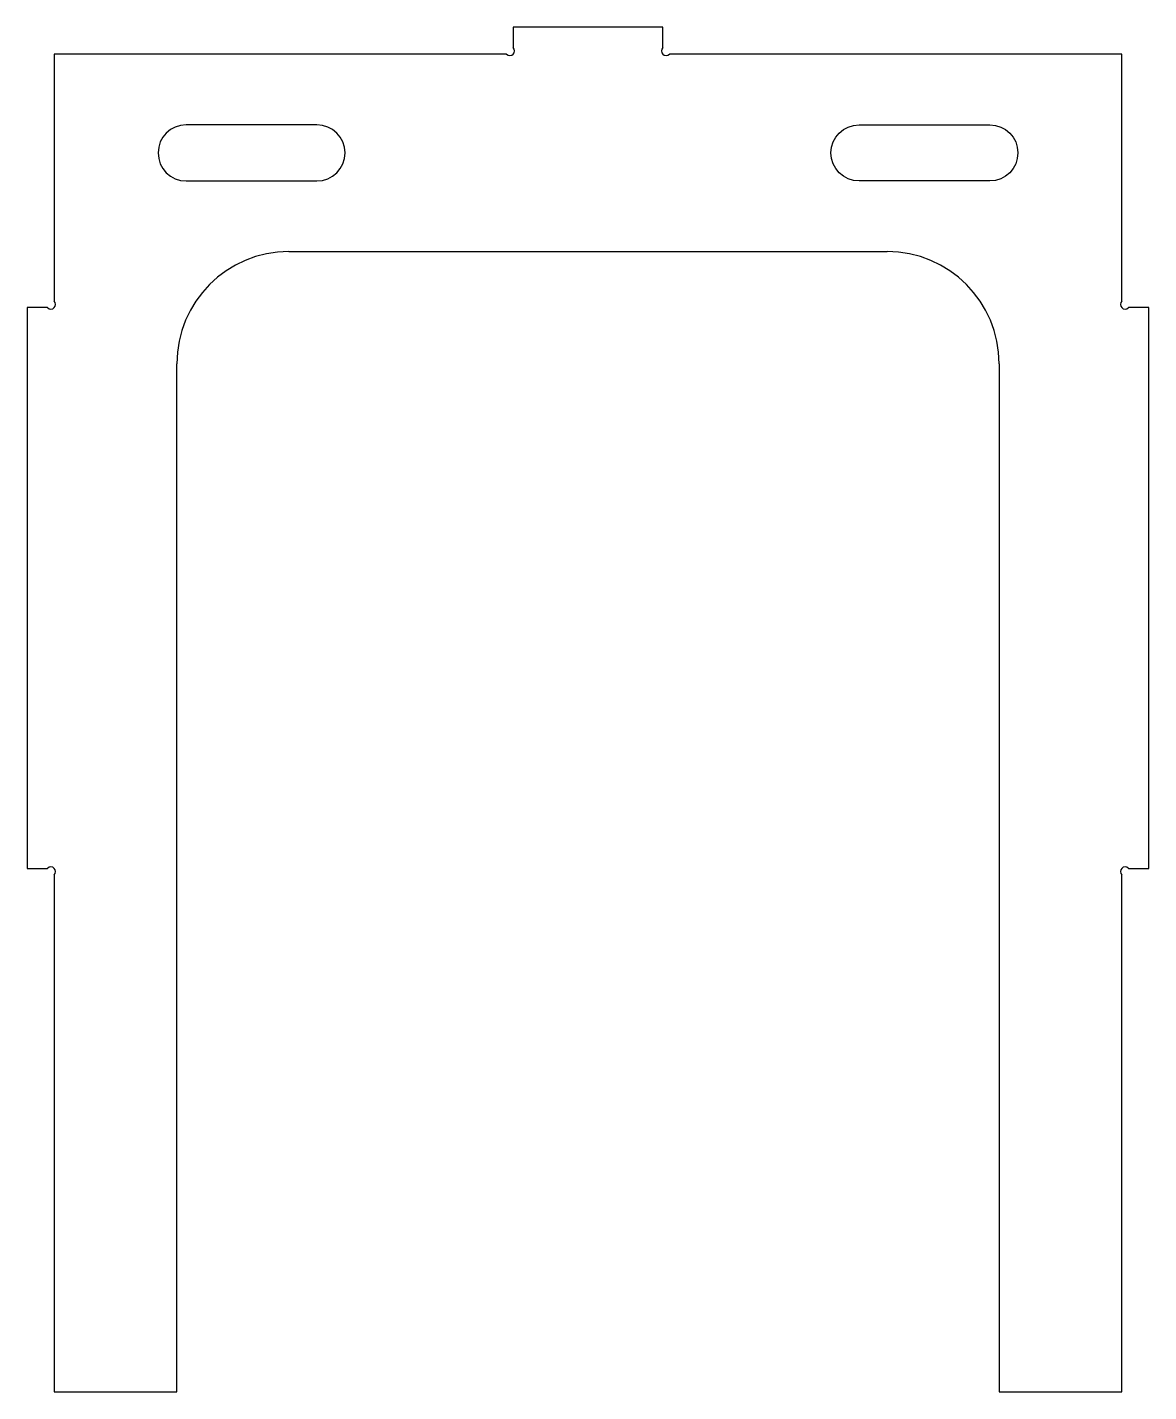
# Model space of a CAD drawing. Header units: inches. Extents: x 0 to 30, y -35.8 to 0.7.
import ezdxf

# ---------------------------------------------------------------- set-up
doc = ezdxf.new("R2010")
doc.units = ezdxf.units.IN
doc.layers.get('0').update_dxf_attribs({"linetype": 'CONTINUOUS'})

msp = doc.modelspace()

# ---------------------------------------------------------------- linework, layer by layer
for p, q in [((17, 0.72), (13, 0.72)), ((13, 0.72), (13, 0.177)), ((17, 0.177), (17, 0.72)), ((12.823, 0), (0.72, 0)), ((0.72, 0), (0.72, -6.603)), ((29.28, 0), (17.177, 0)), ((29.28, -6.603), (29.28, 0)), ((7, -5.28), (23, -5.28)), ((0.543, -6.78), (0, -6.78)), ((0, -6.78), (0, -21.78)), ((30, -6.78), (29.457, -6.78)), ((30, -21.78), (30, -6.78)), ((4, -35.78), (4, -8.28)), ((26, -8.28), (26, -35.78)), ((0, -21.78), (0.543, -21.78)), ((29.457, -21.78), (30, -21.78)), ((0.72, -21.957), (0.72, -35.78)), ((29.28, -35.78), (29.28, -21.957)), ((0.72, -35.78), (4, -35.78)), ((26, -35.78), (29.28, -35.78))]:
    msp.add_line(p, q)
for points in [[(4.25, -3.39), (7.75, -3.39, 1), (7.75, -1.89), (4.25, -1.89, 1)], [(25.75, -1.89, -1), (25.75, -3.39), (22.25, -3.39, -1), (22.25, -1.89)]]:
    msp.add_lwpolyline(points, format="xyb", close=True)
for centre, radius, start, end in [((12.912, 0.088), 0.125, -135, 45), ((17.088, 0.088), 0.125, 135, 315), ((7, -8.28), 3, 90, 180), ((23, -8.28), 3, 0, 90), ((0.632, -6.692), 0.125, -135, 45), ((29.368, -6.692), 0.125, 135, 315), ((0.632, -21.868), 0.125, -45, 135), ((29.368, -21.868), 0.125, 45, 225)]:
    msp.add_arc(centre, radius, start, end)

doc.saveas('drawing.dxf')
